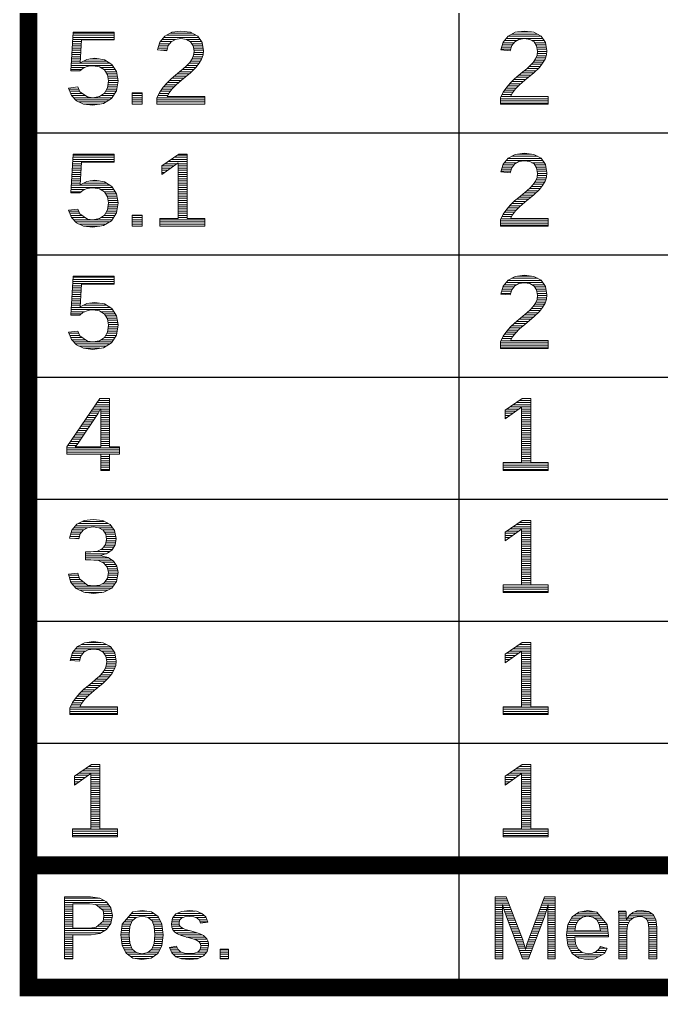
# Model space of a CAD drawing. Header units: millimetres. Extents: x 20 to 410, y 10 to 287.
# Drawn here: x 19.75 to 37.63, y 9.75 to 36.96 of the extents above; entities that cross this region are included whole.
import ezdxf

# ---------------------------------------------------------------- set-up
doc = ezdxf.new("R2010")
doc.units = ezdxf.units.MM
for name, color, linetype, lineweight in [('DUENN', 7, 'Continuous', 25), ('KANTEN', 7, 'Continuous', 50), ('TEXT', 7, 'Continuous', 13)]:
    doc.layers.add(name, color=color, linetype=linetype, lineweight=lineweight)

msp = doc.modelspace()

# ---------------------------------------------------------------- linework, layer by layer
at = {"layer": 'DUENN', "lineweight": 25}
for points in [[(32, 10), (32, 61)], [(20, 33.8), (200, 33.8)], [(20, 30.4), (200, 30.4)], [(20, 27), (200, 27)], [(20, 23.6), (200, 23.6)], [(20, 20.2), (200, 20.2)], [(20, 16.8), (200, 16.8)]]:
    msp.add_lwpolyline(points, dxfattribs=at)
at = {"layer": 'KANTEN', "lineweight": 50, "const_width": 0.5}
for points in [[(20, 10), (410, 10), (410, 287), (20, 287)], [(20, 10), (200, 10), (200, 61), (20, 61)]]:
    msp.add_lwpolyline(points, close=True, dxfattribs=at)
msp.add_lwpolyline([(20, 13.4), (200, 13.4)], dxfattribs=at)
at = {"layer": 'TEXT', "lineweight": 13}
for p, q in [((21.233, 36.461), (22.383, 36.461)), ((21.237, 36.521), (22.383, 36.521)), ((21.24, 36.581), (22.383, 36.581)), ((23.767, 36.461), (24.736, 36.461)), ((23.846, 36.521), (24.662, 36.521)), ((23.959, 36.581), (24.551, 36.581)), ((33.359, 36.49), (34.284, 36.49)), ((33.468, 36.55), (34.177, 36.55)), ((33.627, 36.61), (34.015, 36.61)), ((21.218, 36.221), (21.466, 36.221)), ((21.222, 36.281), (21.469, 36.281)), ((21.226, 36.341), (21.473, 36.341)), ((21.229, 36.401), (22.383, 36.401)), ((23.624, 36.221), (23.89, 36.221)), ((23.642, 36.281), (23.933, 36.281)), ((23.667, 36.341), (23.985, 36.341)), ((23.717, 36.401), (24.094, 36.401)), ((24.403, 36.401), (24.778, 36.401)), ((24.504, 36.341), (24.821, 36.341)), ((24.551, 36.281), (24.842, 36.281)), ((24.589, 36.221), (24.853, 36.221)), ((33.182, 36.19), (33.449, 36.19)), ((33.2, 36.25), (33.476, 36.25)), ((33.218, 36.31), (33.524, 36.31)), ((33.259, 36.37), (33.605, 36.37)), ((33.309, 36.43), (34.326, 36.43)), ((34.024, 36.37), (34.368, 36.37)), ((34.1, 36.31), (34.405, 36.31)), ((34.14, 36.25), (34.416, 36.25)), ((34.162, 36.19), (34.426, 36.19)), ((21.199, 35.921), (21.447, 35.921)), ((21.203, 35.981), (21.451, 35.981)), ((21.207, 36.041), (21.455, 36.041)), ((21.211, 36.101), (21.458, 36.101)), ((21.214, 36.161), (21.462, 36.161)), ((23.605, 36.161), (23.873, 36.161)), ((23.698, 36.101), (23.856, 36.101)), ((24.582, 35.921), (24.846, 35.921)), ((24.599, 36.161), (24.863, 36.161)), ((24.601, 35.981), (24.864, 35.981)), ((24.609, 36.101), (24.874, 36.101)), ((24.609, 36.041), (24.871, 36.041)), ((33.164, 36.13), (33.432, 36.13)), ((34.162, 35.95), (34.424, 35.95)), ((34.172, 36.13), (34.437, 36.13)), ((34.172, 36.01), (34.435, 36.01)), ((34.18, 36.07), (34.442, 36.07)), ((21.185, 35.681), (22.341, 35.681)), ((21.188, 35.741), (22.269, 35.741)), ((21.192, 35.801), (21.44, 35.801)), ((21.196, 35.861), (21.444, 35.861)), ((21.533, 35.801), (22.174, 35.801)), ((21.718, 35.861), (21.967, 35.861)), ((24.416, 35.681), (24.71, 35.681)), ((24.471, 35.741), (24.757, 35.741)), ((24.517, 35.801), (24.792, 35.801)), ((24.558, 35.861), (24.825, 35.861)), ((33.951, 35.65), (34.253, 35.65)), ((34.01, 35.71), (34.301, 35.71)), ((34.063, 35.77), (34.342, 35.77)), ((34.105, 35.83), (34.376, 35.83)), ((34.137, 35.89), (34.403, 35.89)), ((21.177, 35.561), (21.472, 35.561)), ((21.181, 35.621), (21.571, 35.621)), ((22.01, 35.621), (22.38, 35.621)), ((22.105, 35.561), (22.42, 35.561)), ((22.15, 35.501), (22.457, 35.501)), ((22.19, 35.441), (22.467, 35.441)), ((22.21, 35.381), (22.478, 35.381)), ((24.064, 35.381), (24.397, 35.381)), ((24.136, 35.441), (24.468, 35.441)), ((24.21, 35.501), (24.536, 35.501)), ((24.283, 35.561), (24.599, 35.561)), ((24.352, 35.621), (24.661, 35.621)), ((33.665, 35.41), (33.999, 35.41)), ((33.739, 35.47), (34.07, 35.47)), ((33.812, 35.53), (34.134, 35.53)), ((33.885, 35.59), (34.196, 35.59)), ((22.217, 35.141), (22.481, 35.141)), ((22.221, 35.321), (22.488, 35.321)), ((22.226, 35.201), (22.491, 35.201)), ((22.231, 35.261), (22.498, 35.261)), ((23.815, 35.141), (24.116, 35.141)), ((23.869, 35.201), (24.186, 35.201)), ((23.931, 35.261), (24.255, 35.261)), ((23.995, 35.321), (24.326, 35.321)), ((33.355, 35.11), (33.652, 35.11)), ((33.408, 35.17), (33.717, 35.17)), ((33.466, 35.23), (33.786, 35.23)), ((33.528, 35.29), (33.857, 35.29)), ((33.595, 35.35), (33.928, 35.35)), ((21.127, 35.021), (21.401, 35.021)), ((21.15, 34.961), (21.427, 34.961)), ((21.172, 34.901), (21.498, 34.901)), ((21.196, 34.841), (21.583, 34.841)), ((22.021, 34.841), (22.368, 34.841)), ((22.11, 34.901), (22.408, 34.901)), ((22.15, 34.961), (22.447, 34.961)), ((22.185, 35.021), (22.461, 35.021)), ((22.208, 35.081), (22.471, 35.081)), ((22.888, 34.901), (23.166, 34.901)), ((22.888, 34.841), (23.166, 34.841)), ((23.61, 34.841), (23.874, 34.841)), ((23.641, 34.901), (23.907, 34.901)), ((23.676, 34.961), (23.95, 34.961)), ((23.718, 35.021), (23.997, 35.021)), ((23.762, 35.081), (24.056, 35.081)), ((33.192, 34.87), (33.458, 34.87)), ((33.223, 34.93), (33.493, 34.93)), ((33.264, 34.99), (33.54, 34.99)), ((33.306, 35.05), (33.593, 35.05)), ((21.253, 34.781), (21.79, 34.781)), ((21.309, 34.721), (22.258, 34.721)), ((21.405, 34.661), (22.159, 34.661)), ((21.539, 34.601), (21.984, 34.601)), ((21.796, 34.781), (22.329, 34.781)), ((22.888, 34.781), (23.166, 34.781)), ((22.888, 34.721), (23.166, 34.721)), ((22.888, 34.661), (23.166, 34.661)), ((22.888, 34.601), (23.166, 34.601)), ((23.579, 34.781), (24.908, 34.781)), ((23.579, 34.721), (24.908, 34.721)), ((23.579, 34.661), (24.908, 34.661)), ((23.579, 34.601), (24.908, 34.601)), ((33.147, 34.75), (34.476, 34.75)), ((33.147, 34.69), (34.476, 34.69)), ((33.147, 34.63), (34.476, 34.63)), ((33.162, 34.81), (34.476, 34.81)), ((33.627, 33.21), (34.015, 33.21)), ((21.226, 32.941), (21.473, 32.941)), ((21.229, 33.001), (22.383, 33.001)), ((21.233, 33.061), (22.383, 33.061)), ((21.237, 33.121), (22.383, 33.121)), ((21.24, 33.181), (22.383, 33.181)), ((23.801, 32.941), (24.137, 32.941)), ((23.888, 33.001), (24.423, 33.001)), ((23.976, 33.061), (24.423, 33.061)), ((24.063, 33.121), (24.423, 33.121)), ((24.15, 33.181), (24.423, 33.181)), ((24.165, 32.941), (24.423, 32.941)), ((33.259, 32.97), (33.605, 32.97)), ((33.309, 33.03), (34.326, 33.03)), ((33.359, 33.09), (34.284, 33.09)), ((33.468, 33.15), (34.177, 33.15)), ((34.024, 32.97), (34.368, 32.97)), ((21.211, 32.701), (21.458, 32.701)), ((21.214, 32.761), (21.462, 32.761)), ((21.218, 32.821), (21.466, 32.821)), ((21.222, 32.881), (21.469, 32.881)), ((23.713, 32.821), (23.969, 32.821)), ((23.713, 32.761), (23.885, 32.761)), ((23.713, 32.701), (23.801, 32.701)), ((23.714, 32.881), (24.053, 32.881)), ((24.165, 32.881), (24.423, 32.881)), ((24.165, 32.821), (24.423, 32.821)), ((24.165, 32.761), (24.423, 32.761)), ((24.165, 32.701), (24.423, 32.701)), ((33.164, 32.73), (33.432, 32.73)), ((33.182, 32.79), (33.449, 32.79)), ((33.2, 32.85), (33.476, 32.85)), ((33.218, 32.91), (33.524, 32.91)), ((34.1, 32.91), (34.405, 32.91)), ((34.14, 32.85), (34.416, 32.85)), ((34.162, 32.79), (34.426, 32.79)), ((34.172, 32.73), (34.437, 32.73)), ((34.18, 32.67), (34.442, 32.67)), ((21.192, 32.401), (21.44, 32.401)), ((21.196, 32.461), (21.444, 32.461)), ((21.199, 32.521), (21.447, 32.521)), ((21.203, 32.581), (21.451, 32.581)), ((21.207, 32.641), (21.455, 32.641)), ((21.533, 32.401), (22.174, 32.401)), ((21.718, 32.461), (21.967, 32.461)), ((23.713, 32.641), (23.717, 32.641)), ((24.165, 32.641), (24.423, 32.641)), ((24.165, 32.581), (24.423, 32.581)), ((24.165, 32.521), (24.423, 32.521)), ((24.165, 32.461), (24.423, 32.461)), ((24.165, 32.401), (24.423, 32.401)), ((34.105, 32.43), (34.376, 32.43)), ((34.137, 32.49), (34.403, 32.49)), ((34.162, 32.55), (34.424, 32.55)), ((34.172, 32.61), (34.435, 32.61)), ((21.177, 32.161), (21.472, 32.161)), ((21.181, 32.221), (21.571, 32.221)), ((21.185, 32.281), (22.341, 32.281)), ((21.188, 32.341), (22.269, 32.341)), ((22.01, 32.221), (22.38, 32.221)), ((22.105, 32.161), (22.42, 32.161)), ((24.165, 32.341), (24.423, 32.341)), ((24.165, 32.281), (24.423, 32.281)), ((24.165, 32.221), (24.423, 32.221)), ((24.165, 32.161), (24.423, 32.161)), ((33.812, 32.13), (34.134, 32.13)), ((33.885, 32.19), (34.196, 32.19)), ((33.951, 32.25), (34.253, 32.25)), ((34.01, 32.31), (34.301, 32.31)), ((34.063, 32.37), (34.342, 32.37)), ((22.15, 32.101), (22.457, 32.101)), ((22.19, 32.041), (22.467, 32.041)), ((22.21, 31.981), (22.478, 31.981)), ((22.221, 31.921), (22.488, 31.921)), ((22.231, 31.861), (22.498, 31.861)), ((24.165, 32.101), (24.423, 32.101)), ((24.165, 32.041), (24.423, 32.041)), ((24.165, 31.981), (24.423, 31.981)), ((24.165, 31.921), (24.423, 31.921)), ((24.165, 31.861), (24.423, 31.861)), ((33.528, 31.89), (33.857, 31.89)), ((33.595, 31.95), (33.928, 31.95)), ((33.665, 32.01), (33.999, 32.01)), ((33.739, 32.07), (34.07, 32.07)), ((21.127, 31.621), (21.401, 31.621)), ((21.15, 31.561), (21.427, 31.561)), ((22.15, 31.561), (22.447, 31.561)), ((22.185, 31.621), (22.461, 31.621)), ((22.208, 31.681), (22.471, 31.681)), ((22.217, 31.741), (22.481, 31.741)), ((22.226, 31.801), (22.491, 31.801)), ((24.165, 31.801), (24.423, 31.801)), ((24.165, 31.741), (24.423, 31.741)), ((24.165, 31.681), (24.423, 31.681)), ((24.165, 31.621), (24.423, 31.621)), ((24.165, 31.561), (24.423, 31.561)), ((33.264, 31.59), (33.54, 31.59)), ((33.306, 31.65), (33.593, 31.65)), ((33.355, 31.71), (33.652, 31.71)), ((33.408, 31.77), (33.717, 31.77)), ((33.466, 31.83), (33.786, 31.83)), ((21.172, 31.501), (21.498, 31.501)), ((21.196, 31.441), (21.583, 31.441)), ((21.253, 31.381), (21.79, 31.381)), ((21.309, 31.321), (22.258, 31.321)), ((21.796, 31.381), (22.329, 31.381)), ((22.021, 31.441), (22.368, 31.441)), ((22.11, 31.501), (22.408, 31.501)), ((22.888, 31.501), (23.166, 31.501)), ((22.888, 31.441), (23.166, 31.441)), ((22.888, 31.381), (23.166, 31.381)), ((22.888, 31.321), (23.166, 31.321)), ((23.655, 31.381), (24.912, 31.381)), ((23.655, 31.321), (24.912, 31.321)), ((24.165, 31.501), (24.423, 31.501)), ((24.165, 31.441), (24.423, 31.441)), ((33.147, 31.35), (34.476, 31.35)), ((33.147, 31.29), (34.476, 31.29)), ((33.162, 31.41), (34.476, 31.41)), ((33.192, 31.47), (33.458, 31.47)), ((33.223, 31.53), (33.493, 31.53)), ((21.405, 31.261), (22.159, 31.261)), ((21.539, 31.201), (21.984, 31.201)), ((22.888, 31.261), (23.166, 31.261)), ((22.888, 31.201), (23.166, 31.201)), ((23.655, 31.261), (24.912, 31.261)), ((23.655, 31.201), (24.912, 31.201)), ((33.147, 31.23), (34.476, 31.23)), ((21.233, 29.661), (22.383, 29.661)), ((21.237, 29.721), (22.383, 29.721)), ((21.24, 29.781), (22.383, 29.781)), ((33.359, 29.69), (34.284, 29.69)), ((33.468, 29.75), (34.177, 29.75)), ((33.627, 29.81), (34.015, 29.81)), ((21.218, 29.421), (21.466, 29.421)), ((21.222, 29.481), (21.469, 29.481)), ((21.226, 29.541), (21.473, 29.541)), ((21.229, 29.601), (22.383, 29.601)), ((33.182, 29.39), (33.449, 29.39)), ((33.2, 29.45), (33.476, 29.45)), ((33.218, 29.51), (33.524, 29.51)), ((33.259, 29.57), (33.605, 29.57)), ((33.309, 29.63), (34.326, 29.63)), ((34.024, 29.57), (34.368, 29.57)), ((34.1, 29.51), (34.405, 29.51)), ((34.14, 29.45), (34.416, 29.45)), ((34.162, 29.39), (34.426, 29.39)), ((21.199, 29.121), (21.447, 29.121)), ((21.203, 29.181), (21.451, 29.181)), ((21.207, 29.241), (21.455, 29.241)), ((21.211, 29.301), (21.458, 29.301)), ((21.214, 29.361), (21.462, 29.361)), ((33.164, 29.33), (33.432, 29.33)), ((34.162, 29.15), (34.424, 29.15)), ((34.172, 29.33), (34.437, 29.33)), ((34.172, 29.21), (34.435, 29.21)), ((34.18, 29.27), (34.442, 29.27)), ((21.185, 28.881), (22.341, 28.881)), ((21.188, 28.941), (22.269, 28.941)), ((21.192, 29.001), (21.44, 29.001)), ((21.196, 29.061), (21.444, 29.061)), ((21.533, 29.001), (22.174, 29.001)), ((21.718, 29.061), (21.967, 29.061)), ((33.951, 28.85), (34.253, 28.85)), ((34.01, 28.91), (34.301, 28.91)), ((34.063, 28.97), (34.342, 28.97)), ((34.105, 29.03), (34.376, 29.03)), ((34.137, 29.09), (34.403, 29.09)), ((21.177, 28.761), (21.472, 28.761)), ((21.181, 28.821), (21.571, 28.821)), ((22.01, 28.821), (22.38, 28.821)), ((22.105, 28.761), (22.42, 28.761)), ((22.15, 28.701), (22.457, 28.701)), ((22.19, 28.641), (22.467, 28.641)), ((22.21, 28.581), (22.478, 28.581)), ((33.665, 28.61), (33.999, 28.61)), ((33.739, 28.67), (34.07, 28.67)), ((33.812, 28.73), (34.134, 28.73)), ((33.885, 28.79), (34.196, 28.79)), ((22.217, 28.341), (22.481, 28.341)), ((22.221, 28.521), (22.488, 28.521)), ((22.226, 28.401), (22.491, 28.401)), ((22.231, 28.461), (22.498, 28.461)), ((33.355, 28.31), (33.652, 28.31)), ((33.408, 28.37), (33.717, 28.37)), ((33.466, 28.43), (33.786, 28.43)), ((33.528, 28.49), (33.857, 28.49)), ((33.595, 28.55), (33.928, 28.55)), ((21.127, 28.221), (21.401, 28.221)), ((21.15, 28.161), (21.427, 28.161)), ((21.172, 28.101), (21.498, 28.101)), ((21.196, 28.041), (21.583, 28.041)), ((22.021, 28.041), (22.368, 28.041)), ((22.11, 28.101), (22.408, 28.101)), ((22.15, 28.161), (22.447, 28.161)), ((22.185, 28.221), (22.461, 28.221)), ((22.208, 28.281), (22.471, 28.281)), ((33.192, 28.07), (33.458, 28.07)), ((33.223, 28.13), (33.493, 28.13)), ((33.264, 28.19), (33.54, 28.19)), ((33.306, 28.25), (33.593, 28.25)), ((21.253, 27.981), (21.79, 27.981)), ((21.309, 27.921), (22.258, 27.921)), ((21.405, 27.861), (22.159, 27.861)), ((21.539, 27.801), (21.984, 27.801)), ((21.796, 27.981), (22.329, 27.981)), ((33.147, 27.95), (34.476, 27.95)), ((33.147, 27.89), (34.476, 27.89)), ((33.147, 27.83), (34.476, 27.83)), ((33.162, 28.01), (34.476, 28.01)), ((21.825, 26.17), (22.255, 26.17)), ((21.866, 26.23), (22.255, 26.23)), ((21.907, 26.29), (22.255, 26.29)), ((21.947, 26.35), (22.255, 26.35)), ((33.411, 26.17), (33.991, 26.17)), ((33.498, 26.23), (33.991, 26.23)), ((33.585, 26.29), (33.991, 26.29)), ((33.672, 26.35), (33.991, 26.35)), ((21.621, 25.87), (21.864, 25.87)), ((21.662, 25.93), (21.905, 25.93)), ((21.703, 25.99), (21.943, 25.99)), ((21.744, 26.05), (21.977, 26.05)), ((21.784, 26.11), (22.009, 26.11)), ((22.013, 26.11), (22.255, 26.11)), ((22.013, 26.05), (22.255, 26.05)), ((22.013, 25.99), (22.255, 25.99)), ((22.013, 25.93), (22.255, 25.93)), ((22.013, 25.87), (22.255, 25.87)), ((33.281, 26.05), (33.577, 26.05)), ((33.281, 25.99), (33.493, 25.99)), ((33.281, 25.93), (33.409, 25.93)), ((33.281, 25.87), (33.325, 25.87)), ((33.323, 26.11), (33.661, 26.11)), ((33.733, 26.11), (33.991, 26.11)), ((33.733, 26.05), (33.991, 26.05)), ((33.733, 25.99), (33.991, 25.99)), ((33.733, 25.93), (33.991, 25.93)), ((33.733, 25.87), (33.991, 25.87)), ((21.458, 25.63), (21.701, 25.63)), ((21.499, 25.69), (21.742, 25.69)), ((21.54, 25.75), (21.783, 25.75)), ((21.581, 25.81), (21.824, 25.81)), ((22.013, 25.81), (22.255, 25.81)), ((22.013, 25.75), (22.255, 25.75)), ((22.013, 25.69), (22.255, 25.69)), ((22.013, 25.63), (22.255, 25.63)), ((33.733, 25.81), (33.991, 25.81)), ((33.733, 25.75), (33.991, 25.75)), ((33.733, 25.69), (33.991, 25.69)), ((33.733, 25.63), (33.991, 25.63)), ((21.255, 25.33), (21.498, 25.33)), ((21.295, 25.39), (21.538, 25.39)), ((21.336, 25.45), (21.579, 25.45)), ((21.377, 25.51), (21.62, 25.51)), ((21.418, 25.57), (21.661, 25.57)), ((22.013, 25.57), (22.255, 25.57)), ((22.013, 25.51), (22.255, 25.51)), ((22.013, 25.45), (22.255, 25.45)), ((22.013, 25.39), (22.255, 25.39)), ((22.013, 25.33), (22.255, 25.33)), ((33.733, 25.57), (33.991, 25.57)), ((33.733, 25.51), (33.991, 25.51)), ((33.733, 25.45), (33.991, 25.45)), ((33.733, 25.39), (33.991, 25.39)), ((33.733, 25.33), (33.991, 25.33)), ((21.092, 25.09), (21.33, 25.09)), ((21.133, 25.15), (21.374, 25.15)), ((21.173, 25.21), (21.416, 25.21)), ((21.214, 25.27), (21.457, 25.27)), ((22.013, 25.27), (22.255, 25.27)), ((22.013, 25.21), (22.255, 25.21)), ((22.013, 25.15), (22.255, 25.15)), ((22.013, 25.09), (22.255, 25.09)), ((33.733, 25.27), (33.991, 25.27)), ((33.733, 25.21), (33.991, 25.21)), ((33.733, 25.15), (33.991, 25.15)), ((33.733, 25.09), (33.991, 25.09)), ((21.067, 25.03), (22.537, 25.03)), ((21.067, 24.97), (22.537, 24.97)), ((21.067, 24.91), (22.537, 24.91)), ((22.013, 24.85), (22.255, 24.85)), ((22.013, 24.79), (22.255, 24.79)), ((33.733, 25.03), (33.991, 25.03)), ((33.733, 24.97), (33.991, 24.97)), ((33.733, 24.91), (33.991, 24.91)), ((33.733, 24.85), (33.991, 24.85)), ((33.733, 24.79), (33.991, 24.79)), ((22.013, 24.73), (22.255, 24.73)), ((22.013, 24.67), (22.255, 24.67)), ((22.013, 24.61), (22.255, 24.61)), ((22.013, 24.55), (22.255, 24.55)), ((22.013, 24.49), (22.255, 24.49)), ((33.222, 24.61), (34.48, 24.61)), ((33.222, 24.55), (34.48, 24.55)), ((33.222, 24.49), (34.48, 24.49)), ((33.733, 24.73), (33.991, 24.73)), ((33.733, 24.67), (33.991, 24.67)), ((22.013, 24.43), (22.255, 24.43)), ((33.222, 24.43), (34.48, 24.43)), ((21.318, 22.861), (22.297, 22.861)), ((21.394, 22.921), (22.223, 22.921)), ((21.51, 22.981), (22.109, 22.981)), ((33.585, 22.89), (33.991, 22.89)), ((33.672, 22.95), (33.991, 22.95)), ((21.177, 22.621), (21.438, 22.621)), ((21.195, 22.681), (21.479, 22.681)), ((21.217, 22.741), (21.53, 22.741)), ((21.268, 22.801), (21.641, 22.801)), ((21.964, 22.801), (22.342, 22.801)), ((22.065, 22.741), (22.387, 22.741)), ((22.113, 22.681), (22.405, 22.681)), ((22.151, 22.621), (22.417, 22.621)), ((33.281, 22.65), (33.577, 22.65)), ((33.281, 22.59), (33.493, 22.59)), ((33.323, 22.71), (33.661, 22.71)), ((33.411, 22.77), (33.991, 22.77)), ((33.498, 22.83), (33.991, 22.83)), ((33.733, 22.71), (33.991, 22.71)), ((33.733, 22.65), (33.991, 22.65)), ((33.733, 22.59), (33.991, 22.59)), ((21.159, 22.561), (21.422, 22.561)), ((21.308, 22.501), (21.405, 22.501)), ((22.136, 22.321), (22.406, 22.321)), ((22.155, 22.381), (22.419, 22.381)), ((22.161, 22.561), (22.428, 22.561)), ((22.167, 22.441), (22.428, 22.441)), ((22.171, 22.501), (22.438, 22.501)), ((33.281, 22.53), (33.409, 22.53)), ((33.281, 22.47), (33.325, 22.47)), ((33.733, 22.53), (33.991, 22.53)), ((33.733, 22.47), (33.991, 22.47)), ((33.733, 22.41), (33.991, 22.41)), ((33.733, 22.35), (33.991, 22.35)), ((21.592, 22.081), (22.169, 22.081)), ((21.807, 22.141), (22.264, 22.141)), ((22.013, 22.201), (22.336, 22.201)), ((22.088, 22.261), (22.371, 22.261)), ((33.733, 22.29), (33.991, 22.29)), ((33.733, 22.23), (33.991, 22.23)), ((33.733, 22.17), (33.991, 22.17)), ((33.733, 22.11), (33.991, 22.11)), ((33.733, 22.05), (33.991, 22.05)), ((21.592, 22.021), (22.029, 22.021)), ((21.592, 21.961), (22.238, 21.961)), ((21.818, 21.901), (22.327, 21.901)), ((22.05, 21.841), (22.39, 21.841)), ((22.133, 21.781), (22.429, 21.781)), ((33.733, 21.99), (33.991, 21.99)), ((33.733, 21.93), (33.991, 21.93)), ((33.733, 21.87), (33.991, 21.87)), ((33.733, 21.81), (33.991, 21.81)), ((22.185, 21.721), (22.464, 21.721)), ((22.206, 21.661), (22.475, 21.661)), ((22.219, 21.601), (22.485, 21.601)), ((22.224, 21.541), (22.492, 21.541)), ((33.733, 21.75), (33.991, 21.75)), ((33.733, 21.69), (33.991, 21.69)), ((33.733, 21.63), (33.991, 21.63)), ((33.733, 21.57), (33.991, 21.57)), ((33.733, 21.51), (33.991, 21.51)), ((21.121, 21.481), (21.393, 21.481)), ((21.14, 21.421), (21.411, 21.421)), ((21.158, 21.361), (21.45, 21.361)), ((21.176, 21.301), (21.524, 21.301)), ((21.214, 21.241), (21.598, 21.241)), ((22.048, 21.241), (22.402, 21.241)), ((22.133, 21.301), (22.445, 21.301)), ((22.175, 21.361), (22.459, 21.361)), ((22.204, 21.421), (22.47, 21.421)), ((22.214, 21.481), (22.481, 21.481)), ((33.733, 21.45), (33.991, 21.45)), ((33.733, 21.39), (33.991, 21.39)), ((33.733, 21.33), (33.991, 21.33)), ((33.733, 21.27), (33.991, 21.27)), ((21.265, 21.181), (22.359, 21.181)), ((21.316, 21.121), (22.313, 21.121)), ((21.425, 21.061), (22.2, 21.061)), ((21.574, 21.001), (22.042, 21.001)), ((33.222, 21.21), (34.48, 21.21)), ((33.222, 21.15), (34.48, 21.15)), ((33.222, 21.09), (34.48, 21.09)), ((33.222, 21.03), (34.48, 21.03)), ((21.627, 19.61), (22.015, 19.61)), ((21.259, 19.37), (21.605, 19.37)), ((21.309, 19.43), (22.326, 19.43)), ((21.359, 19.49), (22.284, 19.49)), ((21.468, 19.55), (22.177, 19.55)), ((22.024, 19.37), (22.368, 19.37)), ((33.411, 19.37), (33.991, 19.37)), ((33.498, 19.43), (33.991, 19.43)), ((33.585, 19.49), (33.991, 19.49)), ((33.672, 19.55), (33.991, 19.55)), ((21.164, 19.13), (21.432, 19.13)), ((21.182, 19.19), (21.449, 19.19)), ((21.2, 19.25), (21.476, 19.25)), ((21.218, 19.31), (21.524, 19.31)), ((22.1, 19.31), (22.405, 19.31)), ((22.14, 19.25), (22.416, 19.25)), ((22.162, 19.19), (22.426, 19.19)), ((22.172, 19.13), (22.437, 19.13)), ((22.18, 19.07), (22.442, 19.07)), ((33.281, 19.25), (33.577, 19.25)), ((33.281, 19.19), (33.493, 19.19)), ((33.281, 19.13), (33.409, 19.13)), ((33.281, 19.07), (33.325, 19.07)), ((33.323, 19.31), (33.661, 19.31)), ((33.733, 19.31), (33.991, 19.31)), ((33.733, 19.25), (33.991, 19.25)), ((33.733, 19.19), (33.991, 19.19)), ((33.733, 19.13), (33.991, 19.13)), ((33.733, 19.07), (33.991, 19.07)), ((22.105, 18.83), (22.376, 18.83)), ((22.137, 18.89), (22.403, 18.89)), ((22.162, 18.95), (22.424, 18.95)), ((22.172, 19.01), (22.435, 19.01)), ((33.733, 19.01), (33.991, 19.01)), ((33.733, 18.95), (33.991, 18.95)), ((33.733, 18.89), (33.991, 18.89)), ((33.733, 18.83), (33.991, 18.83)), ((21.812, 18.53), (22.134, 18.53)), ((21.885, 18.59), (22.196, 18.59)), ((21.951, 18.65), (22.253, 18.65)), ((22.01, 18.71), (22.301, 18.71)), ((22.063, 18.77), (22.342, 18.77)), ((33.733, 18.77), (33.991, 18.77)), ((33.733, 18.71), (33.991, 18.71)), ((33.733, 18.65), (33.991, 18.65)), ((33.733, 18.59), (33.991, 18.59)), ((33.733, 18.53), (33.991, 18.53)), ((21.466, 18.23), (21.786, 18.23)), ((21.528, 18.29), (21.857, 18.29)), ((21.595, 18.35), (21.928, 18.35)), ((21.665, 18.41), (21.999, 18.41)), ((21.739, 18.47), (22.07, 18.47)), ((33.733, 18.47), (33.991, 18.47)), ((33.733, 18.41), (33.991, 18.41)), ((33.733, 18.35), (33.991, 18.35)), ((33.733, 18.29), (33.991, 18.29)), ((33.733, 18.23), (33.991, 18.23)), ((21.264, 17.99), (21.54, 17.99)), ((21.306, 18.05), (21.593, 18.05)), ((21.355, 18.11), (21.652, 18.11)), ((21.408, 18.17), (21.717, 18.17)), ((33.733, 18.17), (33.991, 18.17)), ((33.733, 18.11), (33.991, 18.11)), ((33.733, 18.05), (33.991, 18.05)), ((33.733, 17.99), (33.991, 17.99)), ((21.147, 17.75), (22.476, 17.75)), ((21.147, 17.69), (22.476, 17.69)), ((21.162, 17.81), (22.476, 17.81)), ((21.192, 17.87), (21.458, 17.87)), ((21.223, 17.93), (21.493, 17.93)), ((33.222, 17.81), (34.48, 17.81)), ((33.222, 17.75), (34.48, 17.75)), ((33.222, 17.69), (34.48, 17.69)), ((33.733, 17.93), (33.991, 17.93)), ((33.733, 17.87), (33.991, 17.87)), ((21.147, 17.63), (22.476, 17.63)), ((33.222, 17.63), (34.48, 17.63)), ((21.585, 16.09), (21.991, 16.09)), ((21.672, 16.15), (21.991, 16.15)), ((33.585, 16.09), (33.991, 16.09)), ((33.672, 16.15), (33.991, 16.15)), ((21.281, 15.85), (21.577, 15.85)), ((21.281, 15.79), (21.493, 15.79)), ((21.323, 15.91), (21.661, 15.91)), ((21.411, 15.97), (21.991, 15.97)), ((21.498, 16.03), (21.991, 16.03)), ((21.733, 15.91), (21.991, 15.91)), ((21.733, 15.85), (21.991, 15.85)), ((21.733, 15.79), (21.991, 15.79)), ((33.281, 15.85), (33.577, 15.85)), ((33.281, 15.79), (33.493, 15.79)), ((33.323, 15.91), (33.661, 15.91)), ((33.411, 15.97), (33.991, 15.97)), ((33.498, 16.03), (33.991, 16.03)), ((33.733, 15.91), (33.991, 15.91)), ((33.733, 15.85), (33.991, 15.85)), ((33.733, 15.79), (33.991, 15.79)), ((21.281, 15.73), (21.409, 15.73)), ((21.281, 15.67), (21.325, 15.67)), ((21.733, 15.73), (21.991, 15.73)), ((21.733, 15.67), (21.991, 15.67)), ((21.733, 15.61), (21.991, 15.61)), ((21.733, 15.55), (21.991, 15.55)), ((33.281, 15.73), (33.409, 15.73)), ((33.281, 15.67), (33.325, 15.67)), ((33.733, 15.73), (33.991, 15.73)), ((33.733, 15.67), (33.991, 15.67)), ((33.733, 15.61), (33.991, 15.61)), ((33.733, 15.55), (33.991, 15.55)), ((21.733, 15.49), (21.991, 15.49)), ((21.733, 15.43), (21.991, 15.43)), ((21.733, 15.37), (21.991, 15.37)), ((21.733, 15.31), (21.991, 15.31)), ((21.733, 15.25), (21.991, 15.25)), ((33.733, 15.49), (33.991, 15.49)), ((33.733, 15.43), (33.991, 15.43)), ((33.733, 15.37), (33.991, 15.37)), ((33.733, 15.31), (33.991, 15.31)), ((33.733, 15.25), (33.991, 15.25)), ((21.733, 15.19), (21.991, 15.19)), ((21.733, 15.13), (21.991, 15.13)), ((21.733, 15.07), (21.991, 15.07)), ((21.733, 15.01), (21.991, 15.01)), ((33.733, 15.19), (33.991, 15.19)), ((33.733, 15.13), (33.991, 15.13)), ((33.733, 15.07), (33.991, 15.07)), ((33.733, 15.01), (33.991, 15.01)), ((21.733, 14.95), (21.991, 14.95)), ((21.733, 14.89), (21.991, 14.89)), ((21.733, 14.83), (21.991, 14.83)), ((21.733, 14.77), (21.991, 14.77)), ((21.733, 14.71), (21.991, 14.71)), ((33.733, 14.95), (33.991, 14.95)), ((33.733, 14.89), (33.991, 14.89)), ((33.733, 14.83), (33.991, 14.83)), ((33.733, 14.77), (33.991, 14.77)), ((33.733, 14.71), (33.991, 14.71)), ((21.733, 14.65), (21.991, 14.65)), ((21.733, 14.59), (21.991, 14.59)), ((21.733, 14.53), (21.991, 14.53)), ((21.733, 14.47), (21.991, 14.47)), ((33.733, 14.65), (33.991, 14.65)), ((33.733, 14.59), (33.991, 14.59)), ((33.733, 14.53), (33.991, 14.53)), ((33.733, 14.47), (33.991, 14.47)), ((21.222, 14.41), (22.48, 14.41)), ((21.222, 14.35), (22.48, 14.35)), ((21.222, 14.29), (22.48, 14.29)), ((21.222, 14.23), (22.48, 14.23)), ((33.222, 14.41), (34.48, 14.41)), ((33.222, 14.35), (34.48, 14.35)), ((33.222, 14.29), (34.48, 14.29)), ((33.222, 14.23), (34.48, 14.23)), ((21.005, 12.485), (21.987, 12.485)), ((21.005, 12.425), (22.1, 12.425)), ((21.005, 12.365), (22.191, 12.365)), ((21.005, 12.305), (21.238, 12.305)), ((21.005, 12.245), (21.238, 12.245)), ((21.884, 12.305), (22.234, 12.305)), ((21.956, 12.245), (22.278, 12.245)), ((33.005, 12.471), (33.33, 12.471)), ((33.005, 12.411), (33.353, 12.411)), ((33.005, 12.351), (33.376, 12.351)), ((33.005, 12.291), (33.205, 12.291)), ((33.211, 12.291), (33.399, 12.291)), ((34.292, 12.291), (34.472, 12.291)), ((34.315, 12.351), (34.677, 12.351)), ((34.338, 12.411), (34.677, 12.411)), ((34.36, 12.471), (34.677, 12.471)), ((34.477, 12.291), (34.677, 12.291)), ((21.005, 12.185), (21.238, 12.185)), ((21.005, 12.125), (21.238, 12.125)), ((21.005, 12.065), (21.238, 12.065)), ((21.005, 12.005), (21.238, 12.005)), ((22.029, 12.185), (22.302, 12.185)), ((22.08, 12.125), (22.313, 12.125)), ((22.09, 12.065), (22.324, 12.065)), ((22.1, 12.005), (22.335, 12.005)), ((22.821, 12.005), (23.571, 12.005)), ((22.873, 12.065), (23.483, 12.065)), ((23.044, 12.125), (23.29, 12.125)), ((24.074, 12.005), (24.893, 12.005)), ((24.15, 12.065), (24.829, 12.065)), ((24.337, 12.125), (24.647, 12.125)), ((33.005, 12.231), (33.206, 12.231)), ((33.005, 12.171), (33.208, 12.171)), ((33.005, 12.111), (33.209, 12.111)), ((33.005, 12.051), (33.21, 12.051)), ((33.005, 11.991), (33.212, 11.991)), ((33.229, 12.231), (33.422, 12.231)), ((33.247, 12.171), (33.445, 12.171)), ((33.267, 12.111), (33.468, 12.111)), ((33.287, 12.051), (33.491, 12.051)), ((33.307, 11.991), (33.514, 11.991)), ((34.179, 11.991), (34.378, 11.991)), ((34.202, 12.051), (34.398, 12.051)), ((34.225, 12.111), (34.419, 12.111)), ((34.247, 12.171), (34.437, 12.171)), ((34.27, 12.231), (34.454, 12.231)), ((34.468, 11.991), (34.677, 11.991)), ((34.469, 12.051), (34.677, 12.051)), ((34.47, 12.111), (34.677, 12.111)), ((34.472, 12.171), (34.677, 12.171)), ((34.475, 12.231), (34.677, 12.231)), ((35.171, 11.991), (35.926, 11.991)), ((35.256, 12.051), (35.876, 12.051)), ((35.383, 12.111), (35.777, 12.111)), ((36.439, 12.111), (36.647, 12.111)), ((36.443, 12.051), (36.65, 12.051)), ((36.445, 11.991), (36.653, 11.991)), ((36.727, 11.991), (37.424, 11.991)), ((36.79, 12.051), (37.377, 12.051)), ((36.895, 12.111), (37.281, 12.111)), ((21.005, 11.945), (21.238, 11.945)), ((21.005, 11.885), (21.238, 11.885)), ((21.005, 11.825), (21.238, 11.825)), ((21.005, 11.765), (21.238, 11.765)), ((21.005, 11.705), (21.238, 11.705)), ((21.914, 11.705), (22.241, 11.705)), ((21.982, 11.765), (22.283, 11.765)), ((22.05, 11.825), (22.303, 11.825)), ((22.083, 11.885), (22.314, 11.885)), ((22.092, 11.945), (22.325, 11.945)), ((22.603, 11.705), (22.829, 11.705)), ((22.614, 11.765), (22.853, 11.765)), ((22.666, 11.825), (22.877, 11.825)), ((22.718, 11.885), (22.924, 11.885)), ((22.769, 11.945), (22.995, 11.945)), ((23.34, 11.945), (23.627, 11.945)), ((23.41, 11.885), (23.657, 11.885)), ((23.454, 11.825), (23.687, 11.825)), ((23.476, 11.765), (23.717, 11.765)), ((23.499, 11.705), (23.725, 11.705)), ((23.981, 11.765), (24.197, 11.765)), ((23.988, 11.705), (24.22, 11.705)), ((23.991, 11.825), (24.2, 11.825)), ((24.003, 11.885), (24.222, 11.885)), ((24.024, 11.945), (24.305, 11.945)), ((24.653, 11.945), (24.944, 11.945)), ((24.747, 11.885), (24.968, 11.885)), ((24.783, 11.825), (24.991, 11.825)), ((33.005, 11.931), (33.213, 11.931)), ((33.005, 11.871), (33.213, 11.871)), ((33.005, 11.811), (33.213, 11.811)), ((33.005, 11.751), (33.213, 11.751)), ((33.329, 11.931), (33.537, 11.931)), ((33.352, 11.871), (33.56, 11.871)), ((33.375, 11.811), (33.583, 11.811)), ((33.398, 11.751), (33.606, 11.751)), ((34.089, 11.751), (34.287, 11.751)), ((34.112, 11.811), (34.31, 11.811)), ((34.134, 11.871), (34.333, 11.871)), ((34.157, 11.931), (34.356, 11.931)), ((34.468, 11.931), (34.677, 11.931)), ((34.468, 11.871), (34.677, 11.871)), ((34.468, 11.811), (34.677, 11.811)), ((34.468, 11.751), (34.677, 11.751)), ((35.026, 11.751), (35.252, 11.751)), ((35.056, 11.811), (35.286, 11.811)), ((35.088, 11.871), (35.32, 11.871)), ((35.12, 11.931), (35.399, 11.931)), ((35.763, 11.931), (35.975, 11.931)), ((35.838, 11.871), (36.025, 11.871)), ((35.872, 11.811), (36.075, 11.811)), ((35.901, 11.751), (36.125, 11.751)), ((36.445, 11.931), (36.655, 11.931)), ((36.446, 11.871), (36.763, 11.871)), ((36.446, 11.811), (36.728, 11.811)), ((36.446, 11.751), (36.696, 11.751)), ((36.685, 11.931), (36.843, 11.931)), ((37.187, 11.931), (37.456, 11.931)), ((37.237, 11.871), (37.478, 11.871)), ((37.26, 11.811), (37.485, 11.811)), ((37.273, 11.751), (37.492, 11.751)), ((21.005, 11.645), (22.198, 11.645)), ((21.005, 11.585), (22.126, 11.585)), ((21.005, 11.525), (22.022, 11.525)), ((21.005, 11.465), (21.238, 11.465)), ((22.573, 11.465), (22.803, 11.465)), ((22.581, 11.525), (22.809, 11.525)), ((22.588, 11.585), (22.815, 11.585)), ((22.595, 11.645), (22.82, 11.645)), ((23.506, 11.645), (23.732, 11.645)), ((23.512, 11.585), (23.739, 11.585)), ((23.517, 11.525), (23.746, 11.525)), ((23.522, 11.465), (23.753, 11.465)), ((24.008, 11.645), (24.297, 11.645)), ((24.044, 11.585), (24.485, 11.585)), ((24.105, 11.525), (24.702, 11.525)), ((24.212, 11.465), (24.84, 11.465)), ((33.005, 11.691), (33.213, 11.691)), ((33.005, 11.631), (33.213, 11.631)), ((33.005, 11.571), (33.213, 11.571)), ((33.005, 11.511), (33.213, 11.511)), ((33.005, 11.451), (33.213, 11.451)), ((33.421, 11.691), (33.629, 11.691)), ((33.444, 11.631), (33.652, 11.631)), ((33.467, 11.571), (33.676, 11.571)), ((33.49, 11.511), (33.699, 11.511)), ((33.513, 11.451), (33.722, 11.451)), ((33.976, 11.451), (34.174, 11.451)), ((33.999, 11.511), (34.196, 11.511)), ((34.021, 11.571), (34.219, 11.571)), ((34.044, 11.631), (34.242, 11.631)), ((34.066, 11.691), (34.265, 11.691)), ((34.468, 11.691), (34.677, 11.691)), ((34.468, 11.631), (34.677, 11.631)), ((34.468, 11.571), (34.677, 11.571)), ((34.468, 11.511), (34.677, 11.511)), ((34.468, 11.451), (34.677, 11.451)), ((34.991, 11.451), (36.161, 11.451)), ((34.994, 11.511), (36.154, 11.511)), ((35.002, 11.571), (36.147, 11.571)), ((35.01, 11.631), (35.23, 11.631)), ((35.018, 11.691), (35.241, 11.691)), ((35.913, 11.691), (36.132, 11.691)), ((35.925, 11.631), (36.139, 11.631)), ((36.446, 11.691), (36.682, 11.691)), ((36.446, 11.631), (36.674, 11.631)), ((36.446, 11.571), (36.666, 11.571)), ((36.446, 11.511), (36.666, 11.511)), ((36.446, 11.451), (36.666, 11.451)), ((37.277, 11.691), (37.499, 11.691)), ((37.28, 11.631), (37.501, 11.631)), ((37.28, 11.571), (37.501, 11.571)), ((37.28, 11.511), (37.501, 11.511)), ((37.28, 11.451), (37.501, 11.451)), ((21.005, 11.405), (21.238, 11.405)), ((21.005, 11.345), (21.238, 11.345)), ((21.005, 11.285), (21.238, 11.285)), ((21.005, 11.225), (21.238, 11.225)), ((21.005, 11.165), (21.238, 11.165)), ((22.58, 11.405), (22.808, 11.405)), ((22.587, 11.345), (22.814, 11.345)), ((22.595, 11.285), (22.819, 11.285)), ((22.602, 11.225), (22.827, 11.225)), ((22.611, 11.165), (22.851, 11.165)), ((23.477, 11.165), (23.716, 11.165)), ((23.5, 11.225), (23.723, 11.225)), ((23.506, 11.285), (23.731, 11.285)), ((23.512, 11.345), (23.738, 11.345)), ((23.517, 11.405), (23.746, 11.405)), ((24.391, 11.405), (24.923, 11.405)), ((24.606, 11.345), (24.969, 11.345)), ((24.734, 11.285), (24.997, 11.285)), ((24.786, 11.225), (25.012, 11.225)), ((24.801, 11.165), (25.018, 11.165)), ((33.005, 11.391), (33.213, 11.391)), ((33.005, 11.331), (33.213, 11.331)), ((33.005, 11.271), (33.213, 11.271)), ((33.005, 11.211), (33.213, 11.211)), ((33.536, 11.391), (33.745, 11.391)), ((33.559, 11.331), (33.768, 11.331)), ((33.582, 11.271), (33.787, 11.271)), ((33.605, 11.211), (33.805, 11.211)), ((33.89, 11.211), (34.083, 11.211)), ((33.909, 11.271), (34.105, 11.271)), ((33.931, 11.331), (34.128, 11.331)), ((33.953, 11.391), (34.151, 11.391)), ((34.468, 11.391), (34.677, 11.391)), ((34.468, 11.331), (34.677, 11.331)), ((34.468, 11.271), (34.677, 11.271)), ((34.468, 11.211), (34.677, 11.211)), ((34.999, 11.391), (35.222, 11.391)), ((35.006, 11.331), (35.229, 11.331)), ((35.014, 11.271), (35.236, 11.271)), ((35.021, 11.211), (35.244, 11.211)), ((36.446, 11.391), (36.666, 11.391)), ((36.446, 11.331), (36.666, 11.331)), ((36.446, 11.271), (36.666, 11.271)), ((36.446, 11.211), (36.666, 11.211)), ((37.28, 11.391), (37.501, 11.391)), ((37.28, 11.331), (37.501, 11.331)), ((37.28, 11.271), (37.501, 11.271)), ((37.28, 11.211), (37.501, 11.211)), ((21.005, 11.105), (21.238, 11.105)), ((21.005, 11.045), (21.238, 11.045)), ((21.005, 10.985), (21.238, 10.985)), ((21.005, 10.925), (21.238, 10.925)), ((22.642, 11.105), (22.874, 11.105)), ((22.672, 11.045), (22.914, 11.045)), ((22.703, 10.985), (22.981, 10.985)), ((22.757, 10.925), (23.572, 10.925)), ((23.343, 10.985), (23.622, 10.985)), ((23.414, 11.045), (23.654, 11.045)), ((23.453, 11.105), (23.686, 11.105)), ((23.929, 11.105), (24.141, 11.105)), ((23.955, 11.045), (24.177, 11.045)), ((23.98, 10.985), (24.257, 10.985)), ((24.028, 10.925), (24.919, 10.925)), ((24.703, 10.985), (24.97, 10.985)), ((24.773, 11.045), (24.992, 11.045)), ((24.795, 11.105), (25.005, 11.105)), ((25.336, 11.045), (25.574, 11.045)), ((25.336, 10.985), (25.574, 10.985)), ((25.336, 10.925), (25.574, 10.925)), ((33.005, 11.151), (33.213, 11.151)), ((33.005, 11.091), (33.213, 11.091)), ((33.005, 11.031), (33.213, 11.031)), ((33.005, 10.971), (33.213, 10.971)), ((33.005, 10.911), (33.213, 10.911)), ((33.628, 11.151), (33.822, 11.151)), ((33.651, 11.091), (33.837, 11.091)), ((33.674, 11.031), (34.014, 11.031)), ((33.697, 10.971), (33.992, 10.971)), ((33.721, 10.911), (33.969, 10.911)), ((33.855, 11.091), (34.037, 11.091)), ((33.872, 11.151), (34.06, 11.151)), ((34.468, 11.151), (34.677, 11.151)), ((34.468, 11.091), (34.677, 11.091)), ((34.468, 11.031), (34.677, 11.031)), ((34.468, 10.971), (34.677, 10.971)), ((34.468, 10.911), (34.677, 10.911)), ((35.035, 11.151), (35.272, 11.151)), ((35.067, 11.091), (35.3, 11.091)), ((35.099, 11.031), (35.354, 11.031)), ((35.131, 10.971), (35.429, 10.971)), ((35.197, 10.911), (35.979, 10.911)), ((35.755, 10.971), (36.059, 10.971)), ((35.854, 11.031), (36.094, 11.031)), ((35.905, 11.091), (36.116, 11.091)), ((36.446, 11.151), (36.666, 11.151)), ((36.446, 11.091), (36.666, 11.091)), ((36.446, 11.031), (36.666, 11.031)), ((36.446, 10.971), (36.666, 10.971)), ((36.446, 10.911), (36.666, 10.911)), ((37.28, 11.151), (37.501, 11.151)), ((37.28, 11.091), (37.501, 11.091)), ((37.28, 11.031), (37.501, 11.031)), ((37.28, 10.971), (37.501, 10.971)), ((37.28, 10.911), (37.501, 10.911)), ((21.005, 10.865), (21.238, 10.865)), ((21.005, 10.805), (21.238, 10.805)), ((22.84, 10.865), (23.483, 10.865)), ((22.985, 10.805), (23.339, 10.805)), ((24.092, 10.865), (24.852, 10.865)), ((24.238, 10.805), (24.718, 10.805)), ((25.336, 10.865), (25.574, 10.865)), ((25.336, 10.805), (25.574, 10.805)), ((33.005, 10.851), (33.213, 10.851)), ((33.744, 10.851), (33.946, 10.851)), ((34.468, 10.851), (34.677, 10.851)), ((35.284, 10.851), (35.876, 10.851)), ((35.494, 10.791), (35.743, 10.791)), ((36.446, 10.851), (36.666, 10.851)), ((37.28, 10.851), (37.501, 10.851))]:
    msp.add_line(p, q, dxfattribs=at)
for points in [[(22.5, 35.254), (22.453, 34.97), (22.311, 34.754), (22.086, 34.617), (21.788, 34.571), (21.534, 34.602), (21.335, 34.694), (21.194, 34.844), (21.117, 35.048), (21.376, 35.079), (21.432, 34.948), (21.641, 34.8), (21.793, 34.781), (21.977, 34.812), (22.117, 34.905), (22.204, 35.053), (22.233, 35.248), (22.204, 35.419), (22.116, 35.554), (21.978, 35.642), (21.799, 35.671), (21.699, 35.663), (21.605, 35.638), (21.515, 35.594), (21.426, 35.527), (21.175, 35.527), (21.242, 36.607), (22.383, 36.607), (22.383, 36.389), (21.476, 36.389), (21.437, 35.752), (21.624, 35.848), (21.852, 35.88), (22.118, 35.837), (22.324, 35.707), (22.456, 35.506), (22.5, 35.254)], [(23.579, 34.6), (23.579, 34.781), (23.66, 34.938), (23.756, 35.075), (23.864, 35.196), (23.976, 35.305), (24.091, 35.405), (24.205, 35.497), (24.313, 35.586), (24.409, 35.674), (24.492, 35.764), (24.557, 35.859), (24.599, 35.962), (24.613, 36.078), (24.589, 36.225), (24.516, 36.335), (24.4, 36.403), (24.247, 36.426), (24.097, 36.403), (23.977, 36.337), (23.893, 36.23), (23.852, 36.087), (23.59, 36.111), (23.656, 36.327), (23.795, 36.494), (23.996, 36.601), (24.247, 36.637), (24.515, 36.601), (24.713, 36.494), (24.836, 36.32), (24.876, 36.087), (24.863, 35.97), (24.823, 35.855), (24.756, 35.739), (24.664, 35.624), (24.511, 35.477), (24.261, 35.267), (24.114, 35.139), (24, 35.025), (23.917, 34.92), (23.861, 34.818), (24.908, 34.818), (24.908, 34.6), (23.579, 34.6)], [(33.147, 34.6), (33.147, 34.781), (33.227, 34.938), (33.324, 35.075), (33.431, 35.196), (33.544, 35.305), (33.659, 35.405), (33.772, 35.497), (33.88, 35.586), (33.977, 35.674), (34.059, 35.764), (34.124, 35.859), (34.167, 35.962), (34.181, 36.078), (34.157, 36.225), (34.084, 36.335), (33.968, 36.403), (33.815, 36.426), (33.665, 36.403), (33.545, 36.337), (33.461, 36.23), (33.42, 36.087), (33.158, 36.111), (33.223, 36.327), (33.362, 36.494), (33.563, 36.601), (33.815, 36.637), (34.083, 36.601), (34.281, 36.494), (34.403, 36.32), (34.444, 36.087), (34.431, 35.97), (34.39, 35.855), (34.324, 35.739), (34.232, 35.624), (34.078, 35.477), (33.829, 35.267), (33.682, 35.139), (33.568, 35.025), (33.485, 34.92), (33.429, 34.818), (34.476, 34.818), (34.476, 34.6), (33.147, 34.6)], [(22.888, 34.6), (22.888, 34.912), (23.166, 34.912), (23.166, 34.6), (22.888, 34.6)], [(22.5, 31.854), (22.453, 31.57), (22.311, 31.354), (22.086, 31.217), (21.788, 31.171), (21.534, 31.202), (21.335, 31.294), (21.194, 31.444), (21.117, 31.648), (21.376, 31.679), (21.432, 31.548), (21.641, 31.4), (21.793, 31.381), (21.977, 31.412), (22.117, 31.505), (22.204, 31.653), (22.233, 31.848), (22.204, 32.019), (22.116, 32.154), (21.978, 32.242), (21.799, 32.271), (21.699, 32.263), (21.605, 32.238), (21.515, 32.194), (21.426, 32.127), (21.175, 32.127), (21.242, 33.207), (22.383, 33.207), (22.383, 32.989), (21.476, 32.989), (21.437, 32.352), (21.624, 32.448), (21.852, 32.48), (22.118, 32.437), (22.324, 32.307), (22.456, 32.106), (22.5, 31.854)], [(23.655, 31.2), (23.655, 31.418), (24.165, 31.418), (24.165, 32.962), (23.713, 32.638), (23.713, 32.881), (24.187, 33.207), (24.423, 33.207), (24.423, 31.418), (24.912, 31.418), (24.912, 31.2), (23.655, 31.2)], [(33.147, 31.2), (33.147, 31.381), (33.227, 31.538), (33.324, 31.675), (33.431, 31.796), (33.544, 31.905), (33.659, 32.005), (33.772, 32.097), (33.88, 32.186), (33.977, 32.274), (34.059, 32.364), (34.124, 32.459), (34.167, 32.562), (34.181, 32.678), (34.157, 32.825), (34.084, 32.935), (33.968, 33.003), (33.815, 33.026), (33.665, 33.003), (33.545, 32.937), (33.461, 32.83), (33.42, 32.687), (33.158, 32.711), (33.223, 32.927), (33.362, 33.094), (33.563, 33.201), (33.815, 33.237), (34.083, 33.201), (34.281, 33.094), (34.403, 32.92), (34.444, 32.687), (34.431, 32.57), (34.39, 32.455), (34.324, 32.339), (34.232, 32.224), (34.078, 32.077), (33.829, 31.867), (33.682, 31.739), (33.568, 31.625), (33.485, 31.52), (33.429, 31.418), (34.476, 31.418), (34.476, 31.2), (33.147, 31.2)], [(22.888, 31.2), (22.888, 31.512), (23.166, 31.512), (23.166, 31.2), (22.888, 31.2)], [(22.5, 28.454), (22.453, 28.17), (22.311, 27.954), (22.086, 27.817), (21.788, 27.771), (21.534, 27.802), (21.335, 27.894), (21.194, 28.044), (21.117, 28.248), (21.376, 28.279), (21.432, 28.148), (21.641, 28), (21.793, 27.981), (21.977, 28.012), (22.117, 28.105), (22.204, 28.253), (22.233, 28.448), (22.204, 28.619), (22.116, 28.754), (21.978, 28.842), (21.799, 28.871), (21.699, 28.863), (21.605, 28.838), (21.515, 28.794), (21.426, 28.727), (21.175, 28.727), (21.242, 29.807), (22.383, 29.807), (22.383, 29.589), (21.476, 29.589), (21.437, 28.952), (21.624, 29.048), (21.852, 29.08), (22.118, 29.037), (22.324, 28.907), (22.456, 28.706), (22.5, 28.454)], [(33.147, 27.8), (33.147, 27.981), (33.227, 28.138), (33.324, 28.275), (33.431, 28.396), (33.544, 28.505), (33.659, 28.605), (33.772, 28.697), (33.88, 28.786), (33.977, 28.874), (34.059, 28.964), (34.124, 29.059), (34.167, 29.162), (34.181, 29.278), (34.157, 29.425), (34.084, 29.535), (33.968, 29.603), (33.815, 29.626), (33.665, 29.603), (33.545, 29.537), (33.461, 29.43), (33.42, 29.287), (33.158, 29.311), (33.223, 29.527), (33.362, 29.694), (33.563, 29.801), (33.815, 29.837), (34.083, 29.801), (34.281, 29.694), (34.403, 29.52), (34.444, 29.287), (34.431, 29.17), (34.39, 29.055), (34.324, 28.939), (34.232, 28.824), (34.078, 28.677), (33.829, 28.467), (33.682, 28.339), (33.568, 28.225), (33.485, 28.12), (33.429, 28.018), (34.476, 28.018), (34.476, 27.8), (33.147, 27.8)], [(22.255, 24.4), (22.013, 24.4), (22.013, 24.854), (21.067, 24.854), (21.067, 25.054), (21.986, 26.407), (22.255, 26.407), (22.255, 25.057), (22.537, 25.057), (22.537, 24.854), (22.255, 24.854), (22.255, 24.4)], [(33.222, 24.4), (33.222, 24.618), (33.733, 24.618), (33.733, 26.162), (33.281, 25.838), (33.281, 26.081), (33.755, 26.407), (33.991, 26.407), (33.991, 24.618), (34.48, 24.618), (34.48, 24.4), (33.222, 24.4)], [(22.001, 26.094), (21.973, 26.042), (21.94, 25.985), (21.917, 25.948), (21.403, 25.19), (21.326, 25.085), (21.304, 25.057), (22.013, 25.057), (22.013, 26.118), (22.001, 26.094)], [(22.494, 21.554), (22.45, 21.308), (22.317, 21.124), (22.103, 21.009), (21.813, 20.971), (21.539, 21.006), (21.327, 21.109), (21.182, 21.279), (21.111, 21.515), (21.376, 21.54), (21.423, 21.384), (21.641, 21.206), (21.813, 21.184), (21.986, 21.207), (22.117, 21.279), (22.2, 21.398), (22.228, 21.562), (22.196, 21.708), (22.101, 21.818), (21.948, 21.887), (21.738, 21.91), (21.592, 21.91), (21.592, 22.132), (21.732, 22.132), (21.919, 22.155), (22.059, 22.224), (22.146, 22.334), (22.175, 22.478), (22.151, 22.622), (22.08, 22.732), (21.963, 22.802), (21.799, 22.826), (21.646, 22.804), (21.525, 22.739), (21.442, 22.634), (21.403, 22.494), (21.145, 22.514), (21.211, 22.733), (21.35, 22.899), (21.551, 23.002), (21.802, 23.037), (22.07, 23.002), (22.271, 22.896), (22.396, 22.728), (22.438, 22.505), (22.411, 22.331), (22.331, 22.193), (22.199, 22.092), (22.018, 22.029), (22.018, 22.024), (22.218, 21.974), (22.369, 21.873), (22.463, 21.73), (22.494, 21.554)], [(33.222, 21), (33.222, 21.218), (33.733, 21.218), (33.733, 22.762), (33.281, 22.438), (33.281, 22.681), (33.755, 23.007), (33.991, 23.007), (33.991, 21.218), (34.48, 21.218), (34.48, 21), (33.222, 21)], [(21.147, 17.6), (21.147, 17.781), (21.227, 17.938), (21.324, 18.075), (21.431, 18.196), (21.544, 18.305), (21.659, 18.405), (21.772, 18.497), (21.88, 18.586), (21.977, 18.674), (22.059, 18.764), (22.124, 18.859), (22.167, 18.962), (22.181, 19.078), (22.157, 19.225), (22.084, 19.335), (21.968, 19.403), (21.815, 19.426), (21.665, 19.403), (21.545, 19.337), (21.461, 19.23), (21.42, 19.087), (21.158, 19.111), (21.223, 19.327), (21.362, 19.494), (21.563, 19.601), (21.815, 19.637), (22.083, 19.601), (22.281, 19.494), (22.403, 19.32), (22.444, 19.087), (22.431, 18.97), (22.39, 18.855), (22.324, 18.739), (22.232, 18.624), (22.078, 18.477), (21.829, 18.267), (21.682, 18.139), (21.568, 18.025), (21.485, 17.92), (21.429, 17.818), (22.476, 17.818), (22.476, 17.6), (21.147, 17.6)], [(33.222, 17.6), (33.222, 17.818), (33.733, 17.818), (33.733, 19.362), (33.281, 19.038), (33.281, 19.281), (33.755, 19.607), (33.991, 19.607), (33.991, 17.818), (34.48, 17.818), (34.48, 17.6), (33.222, 17.6)], [(21.222, 14.2), (21.222, 14.418), (21.733, 14.418), (21.733, 15.962), (21.281, 15.638), (21.281, 15.881), (21.755, 16.207), (21.991, 16.207), (21.991, 14.418), (22.48, 14.418), (22.48, 14.2), (21.222, 14.2)], [(33.222, 14.2), (33.222, 14.418), (33.733, 14.418), (33.733, 15.962), (33.281, 15.638), (33.281, 15.881), (33.755, 16.207), (33.991, 16.207), (33.991, 14.418), (34.48, 14.418), (34.48, 14.2), (33.222, 14.2)], [(22.176, 11.614), (21.989, 11.506), (21.744, 11.47), (21.238, 11.47), (21.238, 10.8), (21.005, 10.8), (21.005, 12.52), (21.729, 12.52), (21.986, 12.486), (22.177, 12.384), (22.296, 12.221), (22.336, 12.002), (22.296, 11.783), (22.176, 11.614)], [(34.479, 12.314), (34.422, 12.119), (34.371, 11.972), (33.927, 10.8), (33.763, 10.8), (33.313, 11.972), (33.245, 12.179), (33.204, 12.314), (33.208, 12.178), (33.213, 11.948), (33.213, 10.8), (33.005, 10.8), (33.005, 12.52), (33.311, 12.52), (33.769, 11.327), (33.793, 11.253), (33.816, 11.173), (33.835, 11.102), (33.846, 11.054), (33.861, 11.115), (33.887, 11.202), (33.913, 11.283), (33.929, 11.327), (34.379, 12.52), (34.677, 12.52), (34.677, 10.8), (34.468, 10.8), (34.468, 11.948), (34.47, 12.134), (34.479, 12.314)], [(21.876, 12.312), (21.701, 12.333), (21.238, 12.333), (21.238, 11.655), (21.711, 11.655), (21.881, 11.676), (22.077, 11.849), (22.101, 12), (22.076, 12.146), (21.876, 12.312)], [(23.715, 11.159), (23.6, 10.945), (23.413, 10.818), (23.157, 10.775), (22.903, 10.82), (22.72, 10.952), (22.61, 11.168), (22.573, 11.462), (22.61, 11.761), (22.906, 12.103), (23.164, 12.145), (23.427, 12.104), (23.61, 11.979), (23.717, 11.766), (23.753, 11.462), (23.715, 11.159)], [(23.502, 11.698), (23.441, 11.859), (23.332, 11.952), (23.168, 11.983), (23.002, 11.951), (22.889, 11.856), (22.825, 11.695), (22.803, 11.462), (22.824, 11.233), (22.888, 11.069), (22.997, 10.971), (23.155, 10.938), (23.324, 10.97), (23.438, 11.065), (23.501, 11.228), (23.522, 11.462), (23.502, 11.698)], [(25.018, 11.165), (24.982, 10.999), (24.877, 10.877), (24.707, 10.801), (24.482, 10.775), (24.263, 10.796), (24.101, 10.857), (23.991, 10.961), (23.927, 11.11), (24.121, 11.148), (24.165, 11.056), (24.238, 10.992), (24.342, 10.955), (24.482, 10.943), (24.626, 10.956), (24.726, 10.994), (24.784, 11.058), (24.804, 11.148), (24.79, 11.219), (24.75, 11.275), (24.68, 11.32), (24.577, 11.355), (24.42, 11.397), (24.257, 11.445), (24.15, 11.493), (24.079, 11.545), (24.025, 11.607), (23.991, 11.682), (23.98, 11.772), (24.012, 11.931), (24.109, 12.047), (24.267, 12.118), (24.484, 12.141), (24.68, 12.122), (24.831, 12.064), (24.936, 11.965), (24.994, 11.818), (24.796, 11.794), (24.763, 11.871), (24.698, 11.929), (24.605, 11.964), (24.484, 11.975), (24.355, 11.964), (24.264, 11.93), (24.211, 11.874), (24.193, 11.794), (24.201, 11.742), (24.223, 11.701), (24.259, 11.667), (24.309, 11.639), (24.399, 11.608), (24.551, 11.568), (24.701, 11.526), (24.803, 11.487), (24.872, 11.448), (24.924, 11.404), (24.964, 11.355), (24.993, 11.3), (25.011, 11.236), (25.018, 11.165)], [(35.429, 10.971), (35.588, 10.94), (35.717, 10.955), (35.817, 10.998), (35.889, 11.063), (35.934, 11.143), (36.126, 11.088), (36.048, 10.951), (35.779, 10.795), (35.588, 10.775), (35.33, 10.819), (35.142, 10.95), (35.027, 11.167), (34.989, 11.469), (35.027, 11.758), (35.142, 11.971), (35.328, 12.102), (35.579, 12.145), (35.834, 12.101), (36.125, 11.75), (36.162, 11.443), (36.162, 11.414), (35.22, 11.414), (35.243, 11.213), (35.313, 11.064), (35.429, 10.971)], [(35.721, 11.959), (35.576, 11.983), (35.433, 11.956), (35.323, 11.876), (35.251, 11.749), (35.222, 11.582), (35.935, 11.582), (35.899, 11.763), (35.829, 11.887), (35.721, 11.959)], [(37.273, 11.753), (37.254, 11.84), (37.221, 11.902), (37.172, 11.944), (37.103, 11.967), (37.007, 11.975), (36.866, 11.948), (36.757, 11.867), (36.688, 11.737), (36.666, 11.565), (36.666, 10.8), (36.446, 10.8), (36.446, 11.839), (36.444, 12.025), (36.439, 12.121), (36.646, 12.121), (36.647, 12.11), (36.648, 12.088), (36.65, 12.059), (36.652, 12.026), (36.654, 11.976), (36.656, 11.895), (36.66, 11.895), (36.741, 12.012), (36.835, 12.088), (36.946, 12.131), (37.082, 12.145), (37.27, 12.118), (37.4, 12.037), (37.476, 11.894), (37.501, 11.68), (37.501, 10.8), (37.28, 10.8), (37.28, 11.637), (37.273, 11.753)], [(25.336, 10.8), (25.336, 11.067), (25.574, 11.067), (25.574, 10.8), (25.336, 10.8)]]:
    msp.add_lwpolyline(points, close=True, dxfattribs=at)

doc.saveas('drawing.dxf')
